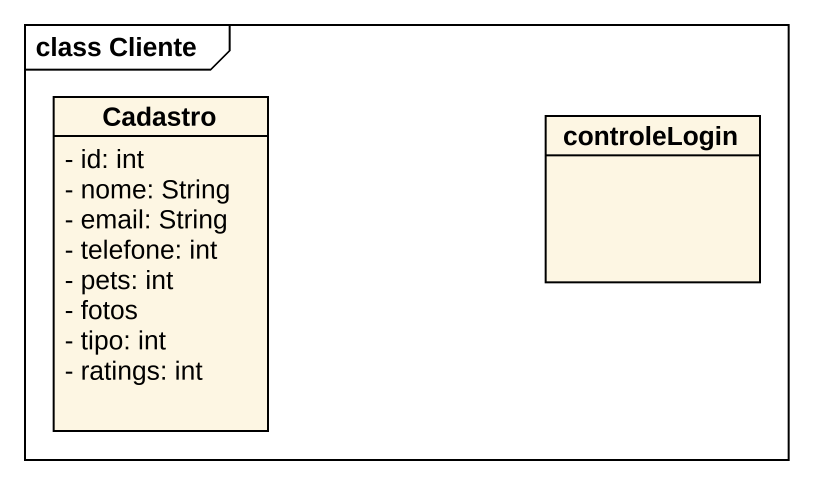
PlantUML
@startuml
mainframe class Cliente
hide circle
hide empty members
skinparam classAttributeIconSize 0
class Cadastro {
  - id: int
  - nome: String
  - email: String
  - telefone: int
  - pets: int
  - fotos
  - tipo: int
  - ratings: int
}
class controleLogin
@enduml
